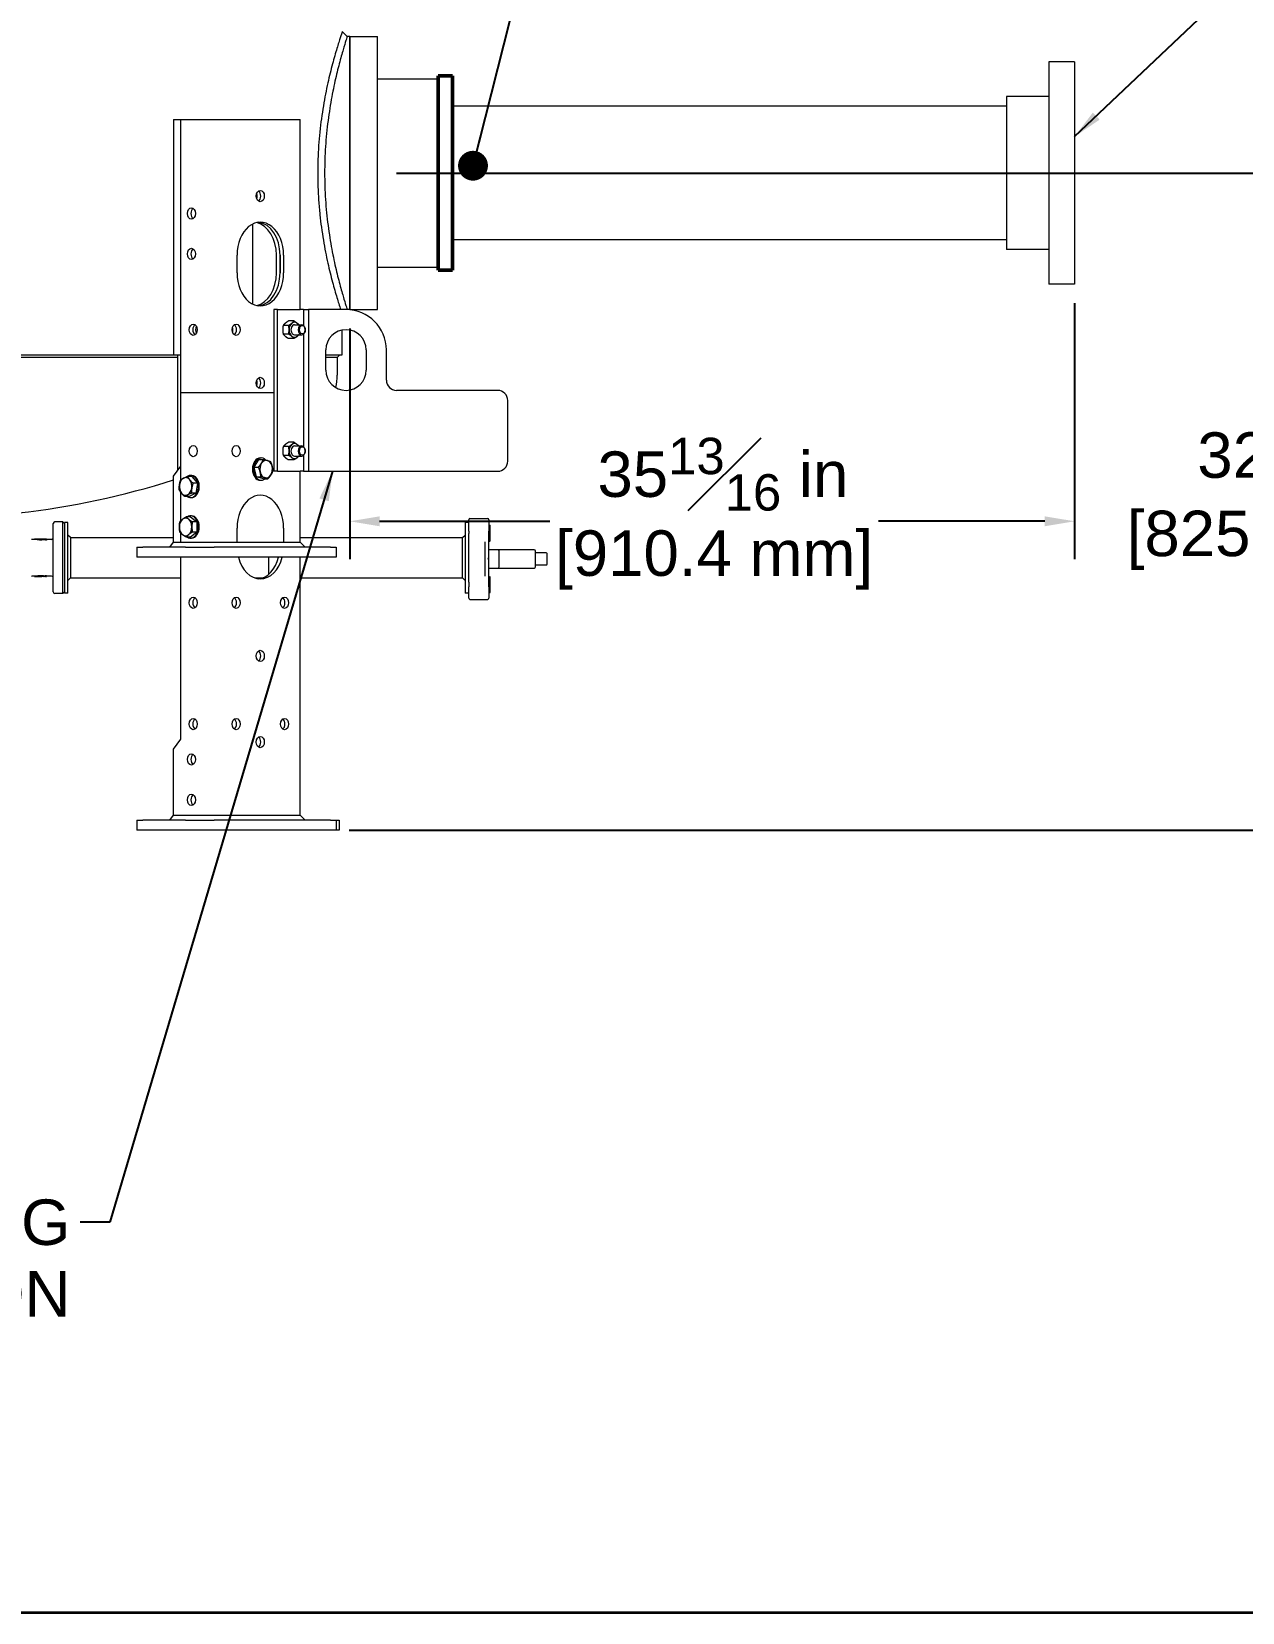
# Model space of a CAD drawing. Header units: inches. Extents: x 19 to 503, y 7 to 322.
# Drawn here: x 101.7 to 161.6, y 7.5 to 85.7 of the extents above; entities that cross this region are included whole.
import ezdxf

# ---------------------------------------------------------------- set-up
doc = ezdxf.new("R2010")
doc.units = ezdxf.units.IN
doc.header["$LTSCALE"] = 15
doc.header["$MEASUREMENT"] = 0
doc.layers.get('0').update_dxf_attribs({"lineweight": 25})
for name, color, linetype, lineweight in [('Border', 7, 'Continuous', 35), ('Dimension (ANSI)', 7, 'Continuous', 25), ('Symbol (ANSI)', 7, 'Continuous', 25), ('Visible (ANSI)', 7, 'Continuous', 50)]:
    doc.layers.add(name, color=color, linetype=linetype, lineweight=lineweight)
doc.styles.add('MEMCOR Medium', font='arial.ttf')
doc.dimstyles.new('Default (ANSI)', dxfattribs={"dimscale": 15, "dimtxt": 0.15, "dimasz": 0.098425, "dimexe": 0.125, "dimexo": 0.0625, "dimgap": 0.031496, "dimtad": 0, "dimtih": 1, "dimtoh": 1, "dimdec": 4, "dimrnd": 1e-08, "dimzin": 3, "dimdsep": 46, "dimlunit": 5, "dimtxsty": 'MEMCOR Medium', "dimcen": 0.09, "dimdle": 0.393701, "dimclrd": 256, "dimclre": 256, "dimclrt": 256, "dimadec": 0, "dimazin": 1, "dimtfac": 0.8, "dimtofl": 0, "dimtmove": 0, "dimatfit": 3, "dimfxl": 1, "dimfrac": 1, "dimtolj": 1, "dimtzin": 4, "dimlwd": -1, "dimlwe": -1, "dimarcsym": 0})
doc.dimstyles.new('Default (ANSI)$7', dxfattribs={"dimscale": 15, "dimtxt": 0.15, "dimasz": 0.098425, "dimexe": 0.125, "dimexo": 0.0625, "dimgap": 0.031496, "dimtad": 0, "dimtih": 1, "dimtoh": 1, "dimdec": 4, "dimrnd": 1e-08, "dimzin": 3, "dimdsep": 46, "dimlunit": 5, "dimtxsty": 'MEMCOR Medium', "dimcen": 0.09, "dimdle": 0.393701, "dimclrd": 256, "dimclre": 256, "dimclrt": 256, "dimadec": 0, "dimazin": 1, "dimtfac": 0.8, "dimtofl": 0, "dimtmove": 0, "dimatfit": 3, "dimfxl": 1, "dimfrac": 1, "dimtolj": 1, "dimtzin": 4, "dimlwd": -1, "dimlwe": -1, "dimarcsym": 0})

# ---------------------------------------------------------------- blocks, each defined once
blk = doc.blocks.new('Borders 22x34_D')
at = {"layer": 'Border'}
for q in [(33.5, 0.5), (7.8115, 0.5)]:
    blk.add_line((1.25, 0.5), q, dxfattribs=at)
blk = doc.blocks.new('*D18')
at = {"layer": 'Defpoints', "color": 0, "transparency": 16777216}
for p in [(118.818, 78.7), (116.481, 46.193), (163.725, 46.193)]:
    blk.add_point(p, dxfattribs=at)
at = {"layer": 'Dimension (ANSI)', "transparency": 16777216}
for p, q in [((119.756, 78.7), (165.6, 78.7)), ((163.725, 77.224), (163.725, 66.661)), ((163.725, 47.67), (163.725, 58.233)), ((117.418, 46.193), (165.6, 46.193))]:
    blk.add_line(p, q, dxfattribs=at)
for points in [[(163.479, 77.224), (163.971, 77.224), (163.725, 78.7)], [(163.479, 47.67), (163.971, 47.67), (163.725, 46.193)]]:
    blk.add_solid(points, dxfattribs=at)
at = {"layer": 'Dimension (ANSI)', "transparency": 16777216, "char_height": 2.25, "attachment_point": 5, "style": 'MEMCOR Medium'}
for s, insert in [('\\A1; 32{\\H0.8x;\\S1#2;} in', (163.725, 64.747)), ('\\A1;[825.7 mm]', (163.725, 60.533))]:
    blk.add_mtext(s, dxfattribs=dict(at, insert=insert))
blk = doc.blocks.new('*D23')
at = {"layer": 'Defpoints', "color": 0, "transparency": 16777216}
for p in [(153.286, 73.2), (117.443, 71.95), (153.286, 61.472)]:
    blk.add_point(p, dxfattribs=at)
at = {"layer": 'Dimension (ANSI)', "transparency": 16777216}
for p, q in [((153.286, 72.263), (153.286, 59.597)), ((117.443, 71.013), (117.443, 59.597)), ((118.919, 61.472), (127.333, 61.472)), ((151.81, 61.472), (143.583, 61.472))]:
    blk.add_line(p, q, dxfattribs=at)
for points in [[(118.919, 61.718), (118.919, 61.226), (117.443, 61.472)], [(151.81, 61.718), (151.81, 61.226), (153.286, 61.472)]]:
    blk.add_solid(points, dxfattribs=at)
at = {"layer": 'Dimension (ANSI)', "transparency": 16777216, "char_height": 2.25, "attachment_point": 5, "style": 'MEMCOR Medium'}
for s, insert in [('\\A1; 35{\\H0.8x;\\S13#16;} in', (135.458, 63.803)), ('\\A1;[910.4 mm]', (135.458, 59.558))]:
    blk.add_mtext(s, dxfattribs=dict(at, insert=insert))

msp = doc.modelspace()

# ---------------------------------------------------------------- linework, layer by layer
at = {"layer": 'Visible (ANSI)', "linetype": 'Continuous', "lineweight": 18}
for p, q in [((117.443048, 85.450384), (117.312728, 85.450384)), ((117.443048, 85.450384), (117.443048, 71.950384)), ((117.443048, 71.950384), (117.443048, 85.450384)), ((117.443048, 85.450384), (118.818048, 85.450384)), ((118.818048, 71.950384), (118.818048, 85.450384)), ((152.005048, 84.200384), (152.005048, 73.200384)), ((153.286298, 84.200384), (152.005048, 84.200384)), ((153.286298, 84.200384), (153.286298, 73.200384)), ((118.818048, 83.356634), (121.818048, 83.356634)), ((149.911298, 82.481634), (149.911298, 74.919134)), ((152.005048, 82.481634), (149.911298, 82.481634)), ((108.717318, 81.347384), (109.07962, 81.347384)), ((108.717318, 81.347384), (108.717318, 69.700384)), ((109.07962, 81.347384), (110.272301, 81.347384)), ((109.07962, 64.197384), (109.07962, 81.347384)), ((110.272301, 81.347384), (111.248108, 81.347384)), ((111.248108, 81.347384), (114.786055, 81.347384)), ((114.786055, 81.347384), (114.988152, 81.347384)), ((114.988152, 71.947384), (114.988152, 81.347384)), ((149.911298, 82.012884), (122.518048, 82.012884)), ((112.652171, 72.211234), (112.652171, 76.183534)), ((149.911298, 75.387884), (122.518048, 75.387884)), ((111.864498, 73.757384), (111.864498, 74.637384)), ((113.816113, 73.757384), (113.816113, 74.637384)), ((113.992889, 74.637384), (113.992889, 73.757384)), ((113.992889, 73.757384), (113.992889, 74.637384)), ((114.169666, 74.637384), (114.169666, 73.757384)), ((152.005048, 74.919134), (149.911298, 74.919134)), ((118.818048, 74.044134), (121.818048, 74.044134)), ((153.286298, 73.200384), (152.005048, 73.200384)), ((113.682969, 71.947384), (113.682969, 63.947384)), ((113.859746, 71.947384), (113.682969, 71.947384)), ((113.859746, 71.947384), (114.991116, 71.947384)), ((113.859746, 63.947384), (113.859746, 71.947384)), ((115.148739, 71.947384), (114.991116, 71.947384)), ((115.148739, 71.947384), (115.406801, 71.947384)), ((115.148739, 71.947384), (115.148739, 71.166644)), ((117.25472, 71.947384), (115.406801, 71.947384)), ((115.406801, 71.947384), (115.406801, 63.947384)), ((117.443048, 71.950384), (117.312728, 71.950384)), ((117.443048, 71.950384), (118.818048, 71.950384)), ((114.418011, 71.163891), (114.148594, 71.163891)), ((114.683176, 71.380397), (114.413759, 71.380397)), ((114.706804, 71.197384), (115.063811, 71.197384)), ((114.418011, 70.730878), (114.148594, 70.730878)), ((114.683176, 70.514371), (114.413759, 70.514371)), ((114.706804, 70.697384), (115.063811, 70.697384)), ((115.148739, 70.728125), (115.148739, 65.166644)), ((115.240567, 70.951331), (115.240555, 70.952249)), ((115.240567, 70.943437), (115.240555, 70.942519)), ((117.06851, 69.700384), (117.06851, 70.929894)), ((83.918779, 69.700384), (108.717318, 69.700384)), ((108.717318, 69.700384), (109.07962, 69.700384)), ((108.93986, 63.999735), (108.93986, 69.700384)), ((116.25472, 68.947384), (116.25472, 69.947384)), ((116.25472, 69.700384), (117.06851, 69.700384)), ((116.818048, 69.575384), (116.943048, 69.700384)), ((118.25472, 69.947384), (118.25472, 68.947384)), ((119.25472, 68.447384), (119.25472, 69.947384)), ((108.93986, 69.575384), (83.696236, 69.575384)), ((116.818048, 69.575384), (116.25472, 69.575384)), ((116.818048, 69.575384), (116.818048, 68.700384)), ((109.07962, 67.843384), (110.272301, 67.843384)), ((109.07962, 63.521182), (109.07962, 67.843384)), ((110.272301, 67.843384), (111.248108, 67.843384)), ((111.248108, 67.843384), (113.682969, 67.843384)), ((124.75472, 67.947384), (119.75472, 67.947384)), ((125.25472, 64.447384), (125.25472, 67.447384)), ((114.418011, 65.163891), (114.148594, 65.163891)), ((114.683176, 65.380397), (114.413759, 65.380397)), ((114.706804, 65.197384), (115.063811, 65.197384)), ((115.240567, 64.951331), (115.240555, 64.952249)), ((115.240567, 64.943437), (115.240555, 64.942519)), ((108.726066, 63.697384), (109.07962, 64.197384)), ((112.71155, 64.153907), (112.948144, 64.532397)), ((112.82503, 63.674894), (112.71155, 64.153907)), ((112.71155, 64.153907), (112.926987, 64.153907)), ((112.948144, 64.532397), (113.163581, 64.532397)), ((113.017082, 64.604565), (113.061624, 64.604565)), ((114.418011, 64.730878), (114.148594, 64.730878)), ((114.683176, 64.514371), (114.413759, 64.514371)), ((114.706804, 64.697384), (115.063811, 64.697384)), ((115.148739, 64.728125), (115.148739, 63.947384)), ((108.726066, 60.447384), (108.726066, 63.697384)), ((109.635293, 63.688804), (109.419855, 63.688804)), ((109.565407, 63.744565), (109.60995, 63.744565)), ((109.635293, 63.688804), (109.903731, 63.355503)), ((109.903731, 63.355503), (109.688294, 63.355503)), ((109.903731, 63.355503), (109.833846, 62.860083)), ((113.175104, 63.574372), (112.82503, 63.674894)), ((112.82503, 63.674894), (113.040467, 63.674894)), ((113.017082, 63.502203), (113.061624, 63.502203)), ((113.175104, 63.574372), (113.390541, 63.574372)), ((113.859746, 63.947384), (113.682969, 63.947384)), ((113.859746, 63.947384), (114.991116, 63.947384)), ((114.988152, 60.447384), (114.988152, 63.947384)), ((114.988152, 60.447384), (114.988152, 63.947384)), ((115.148739, 63.947384), (114.991116, 63.947384)), ((115.148739, 63.947384), (115.406801, 63.947384)), ((115.406801, 63.947384), (124.75472, 63.947384)), ((109.07962, 61.490528), (109.07962, 62.916055)), ((109.495522, 62.697965), (109.280085, 62.697965)), ((109.833846, 62.860083), (109.495522, 62.697965)), ((109.565407, 62.642203), (109.60995, 62.642203)), ((109.833846, 62.860083), (109.618409, 62.860083)), ((102.774741, 57.976002), (102.774741, 61.361522)), ((103.247182, 61.440262), (102.853481, 61.440262)), ((103.247182, 57.897262), (103.247182, 61.440262)), ((103.325922, 61.361522), (103.247182, 61.440262)), ((103.325922, 61.418762), (103.325922, 57.918762)), ((103.505222, 61.418762), (103.325922, 61.418762)), ((103.505222, 57.918762), (103.505222, 61.418762)), ((109.565378, 61.698566), (109.349941, 61.698566)), ((109.565378, 61.698566), (109.874752, 61.446011)), ((109.60995, 61.744565), (109.565407, 61.744565)), ((109.874752, 61.446011), (109.659315, 61.446011)), ((109.874752, 61.446011), (109.874782, 60.94083)), ((111.864498, 60.447384), (111.864498, 61.133384)), ((114.169666, 61.133384), (114.169666, 60.447384)), ((123.146622, 61.418762), (123.146622, 57.918762)), ((123.325922, 61.418762), (123.146622, 61.418762)), ((123.325922, 61.033603), (123.325922, 61.551172)), ((123.325922, 60.985944), (123.325922, 61.033603)), ((123.385922, 61.611172), (124.265922, 61.611172)), ((124.325922, 61.551172), (124.325922, 61.033603)), ((124.325922, 61.033603), (124.325922, 60.985944)), ((124.335922, 61.277689), (124.365922, 61.277689)), ((124.375922, 60.953693), (124.375922, 61.267689)), ((101.847969, 60.574274), (101.717024, 60.574274)), ((101.847969, 60.591606), (101.847969, 60.594353)), ((101.895607, 60.594353), (101.847969, 60.594353)), ((101.847969, 60.591606), (101.847969, 60.571466)), ((101.895607, 60.594353), (101.895607, 60.593758)), ((101.972773, 60.594353), (101.925529, 60.594353)), ((101.925529, 60.594353), (101.925529, 60.593492)), ((101.945593, 60.569459), (101.945593, 60.589642)), ((102.299024, 60.578059), (102.299024, 60.557612)), ((102.379072, 60.594353), (102.331828, 60.594353)), ((102.379072, 60.594353), (102.379072, 60.583377)), ((102.448363, 60.588454), (102.400725, 60.588454)), ((102.400725, 60.582606), (102.400725, 60.588454)), ((102.400725, 60.56318), (102.400725, 60.5734)), ((102.400725, 60.56318), (102.448363, 60.56318)), ((102.400725, 60.56318), (102.400725, 60.542385)), ((102.448363, 60.542385), (102.400725, 60.542385)), ((102.448363, 60.588454), (102.448363, 60.56318)), ((102.696001, 60.574274), (102.448363, 60.574274)), ((102.448363, 60.56318), (102.448363, 60.542385)), ((103.630222, 60.668762), (103.505222, 60.793762)), ((103.630222, 60.668762), (108.726066, 60.668762)), ((103.630222, 60.668762), (103.630222, 58.983271)), ((108.549289, 60.197384), (108.726066, 60.447384)), ((108.726066, 60.447384), (110.272301, 60.447384)), ((109.07962, 60.447384), (109.07962, 60.896218)), ((109.565437, 60.688203), (109.35, 60.688203)), ((109.60995, 60.642203), (109.565407, 60.642203)), ((109.874782, 60.94083), (109.565437, 60.688203)), ((109.874782, 60.94083), (109.659344, 60.94083)), ((110.272301, 60.447384), (111.248108, 60.447384)), ((111.248108, 60.447384), (114.786055, 60.447384)), ((114.786055, 60.447384), (114.988152, 60.447384)), ((114.988152, 60.668762), (123.021622, 60.668762)), ((114.988152, 60.447384), (115.238152, 60.197384)), ((123.021622, 60.668762), (123.146622, 60.793762)), ((123.021622, 58.983271), (123.021622, 60.668762)), ((123.325922, 60.985944), (123.325922, 60.868957)), ((123.325922, 58.468568), (123.325922, 60.868957)), ((124.125922, 60.462347), (124.125922, 58.759996)), ((124.325922, 59.661672), (124.325922, 60.985944)), ((124.335922, 60.943693), (124.365922, 60.943693)), ((124.335922, 60.491235), (124.365922, 60.491235)), ((124.375922, 60.94904), (124.375922, 60.953693)), ((124.375922, 60.665809), (124.375922, 60.94904)), ((124.375922, 60.650462), (124.375922, 60.665809)), ((124.375922, 60.501235), (124.375922, 60.650462)), ((106.910564, 60.197384), (107.203458, 60.197384)), ((106.910564, 60.197384), (106.910564, 59.697384)), ((107.203458, 59.697384), (106.910564, 59.697384)), ((109.324778, 60.197384), (107.203458, 60.197384)), ((109.324778, 59.697384), (107.203458, 59.697384)), ((109.07962, 50.693384), (109.07962, 59.697384)), ((109.324778, 60.197384), (110.738992, 60.197384)), ((110.738992, 59.697384), (109.324778, 59.697384)), ((116.480699, 60.197384), (110.738992, 60.197384)), ((116.480699, 59.697384), (110.738992, 59.697384)), ((113.416597, 59.697384), (113.416597, 58.841763)), ((114.988152, 46.943384), (114.988152, 59.697384)), ((116.480699, 60.197384), (116.773592, 60.197384)), ((116.773592, 59.697384), (116.480699, 59.697384)), ((116.773592, 60.197384), (116.773592, 59.697384)), ((124.297719, 59.625866), (124.265922, 59.625866)), ((124.265922, 59.625866), (124.30339, 59.588397)), ((124.30339, 59.588397), (124.321142, 59.570646)), ((124.762312, 60.061172), (124.325922, 60.061172)), ((124.325922, 58.236399), (124.325922, 59.560672)), ((124.762312, 60.061172), (124.765922, 60.061172)), ((124.778042, 60.061172), (124.765922, 60.061172)), ((126.561664, 60.061172), (124.778042, 60.061172)), ((124.825922, 59.221172), (124.825922, 60.001172)), ((126.561664, 60.061172), (126.565922, 60.061172)), ((126.625922, 59.221172), (126.625922, 60.001172)), ((127.156243, 59.911172), (126.645922, 59.911172)), ((127.156243, 59.911172), (127.160922, 59.911172)), ((127.200922, 59.351172), (127.200922, 59.871172)), ((101.847969, 58.76325), (101.717024, 58.76325)), ((101.847969, 58.745919), (101.847969, 58.766059)), ((101.847969, 58.743172), (101.847969, 58.745919)), ((101.895607, 58.743172), (101.847969, 58.743172)), ((101.895607, 58.743766), (101.895607, 58.743172)), ((101.925529, 58.743172), (101.925529, 58.744032)), ((101.972773, 58.743172), (101.925529, 58.743172)), ((101.945593, 58.747882), (101.945593, 58.768066)), ((102.299024, 58.779912), (102.299024, 58.759466)), ((102.379072, 58.743172), (102.331828, 58.743172)), ((102.379072, 58.743172), (102.379072, 58.754147)), ((102.400725, 58.795139), (102.448363, 58.795139)), ((102.400725, 58.774344), (102.400725, 58.795139)), ((102.448363, 58.774344), (102.400725, 58.774344)), ((102.400725, 58.764125), (102.400725, 58.774344)), ((102.400725, 58.74907), (102.400725, 58.754919)), ((102.400725, 58.74907), (102.448363, 58.74907)), ((102.448363, 58.774344), (102.448363, 58.795139)), ((102.448363, 58.774344), (102.448363, 58.74907)), ((102.696001, 58.76325), (102.448363, 58.76325)), ((103.630222, 58.668762), (103.505222, 58.543762)), ((103.630222, 58.983271), (103.630222, 58.668762)), ((103.630222, 58.668762), (109.07962, 58.668762)), ((112.747014, 58.668762), (113.110373, 58.668762)), ((114.988152, 58.668762), (123.021622, 58.668762)), ((123.021622, 58.668762), (123.021622, 58.983271)), ((123.021622, 58.668762), (123.146622, 58.543762)), ((124.325922, 59.161172), (124.762312, 59.161172)), ((124.335922, 58.731108), (124.365922, 58.731108)), ((124.375922, 58.571881), (124.375922, 58.721108)), ((124.765922, 59.161172), (124.762312, 59.161172)), ((124.765922, 59.161172), (124.778042, 59.161172)), ((124.778042, 59.161172), (126.561664, 59.161172)), ((126.565922, 59.161172), (126.561664, 59.161172)), ((126.645922, 59.311172), (127.156243, 59.311172)), ((127.160922, 59.311172), (127.156243, 59.311172)), ((103.247182, 57.897262), (102.853481, 57.897262)), ((103.325922, 57.976002), (103.247182, 57.897262)), ((103.505222, 57.918762), (103.325922, 57.918762)), ((123.325922, 57.918762), (123.146622, 57.918762)), ((123.325922, 58.468568), (123.325922, 58.236399)), ((123.325922, 58.18874), (123.325922, 58.236399)), ((123.325922, 57.671172), (123.325922, 58.18874)), ((124.325922, 58.236399), (124.325922, 58.18874)), ((124.325922, 58.18874), (124.325922, 57.671172)), ((124.365922, 58.27865), (124.335922, 58.27865)), ((124.335922, 57.944654), (124.365922, 57.944654)), ((124.375922, 58.556534), (124.375922, 58.571881)), ((124.375922, 58.273303), (124.375922, 58.556534)), ((124.375922, 58.26865), (124.375922, 58.273303)), ((124.375922, 57.954654), (124.375922, 58.26865)), ((123.385922, 57.611172), (124.265922, 57.611172)), ((108.726066, 50.193384), (109.07962, 50.693384)), ((108.726066, 46.943384), (108.726066, 50.193384)), ((108.549289, 46.693384), (108.726066, 46.943384)), ((108.726066, 46.943384), (110.272301, 46.943384)), ((110.272301, 46.943384), (111.248108, 46.943384)), ((111.248108, 46.943384), (114.786055, 46.943384)), ((114.786055, 46.943384), (114.988152, 46.943384)), ((114.988152, 46.943384), (115.238152, 46.693384)), ((106.910564, 46.693384), (107.203458, 46.693384)), ((106.910564, 46.693384), (106.910564, 46.193384)), ((107.203458, 46.193384), (106.910564, 46.193384)), ((109.324778, 46.693384), (107.203458, 46.693384)), ((109.324778, 46.193384), (107.203458, 46.193384)), ((109.324778, 46.693384), (110.738992, 46.693384)), ((110.738992, 46.193384), (109.324778, 46.193384)), ((116.480699, 46.693384), (110.738992, 46.693384)), ((116.480699, 46.193384), (110.738992, 46.193384)), ((116.480699, 46.693384), (116.773592, 46.693384)), ((116.773592, 46.193384), (116.480699, 46.193384)), ((116.773592, 46.693384), (116.773592, 46.193384)), ((116.773592, 46.693384), (116.917426, 46.693384)), ((116.917426, 46.193384), (116.773592, 46.193384)), ((116.917426, 46.693384), (116.917426, 46.193384))]:
    msp.add_line(p, q, dxfattribs=at)
at = {"layer": 'Visible (ANSI)'}
for p, q in [((121.818048, 73.887884), (121.818048, 83.512884)), ((121.818048, 83.512884), (122.518048, 83.512884)), ((122.518048, 73.887884), (122.518048, 83.512884)), ((121.818048, 73.887884), (122.518048, 73.887884))]:
    msp.add_line(p, q, dxfattribs=at)
at = {"layer": 'Visible (ANSI)', "linetype": 'Continuous', "lineweight": 18}
for centre, radius, start, end in [((117.25472, 69.947384), 2, 0, 90), ((117.25472, 69.947384), 1, 0, 180), ((117.25472, 68.947384), 1, 180, 0), ((114.048048, 68.700384), 2.77, 347.16009027, 0), ((119.75472, 68.447384), 0.5, 180, 270), ((124.75472, 67.447384), 0.5, 0, 90), ((124.75472, 64.447384), 0.5, 270, 0), ((96.318048, 102.923822), 41.313437, 276.59997239, 287.47793845), ((102.853481, 61.361522), 0.07874, 90, 180), ((123.385922, 61.551172), 0.06, 90, 180), ((124.265922, 61.551172), 0.06, 0, 90), ((124.335922, 61.287689), 0.01, 180, 270), ((124.365922, 61.267689), 0.01, 0, 90), ((101.717024, 60.554589), 0.019685, 90, 120), ((102.696001, 60.653014), 0.07874, 270, 0), ((124.335922, 60.933693), 0.01, 90, 180), ((124.335922, 60.481235), 0.01, 90, 180), ((124.365922, 60.953693), 0.01, 270, 0), ((124.365922, 60.501235), 0.01, 270, 0), ((124.765922, 60.001172), 0.06, 0, 90), ((126.565922, 60.001172), 0.06, 0, 90), ((126.645922, 59.931172), 0.02, 180, 270), ((127.160922, 59.871172), 0.04, 0, 90), ((101.717024, 58.782935), 0.019685, 240, 270), ((102.696001, 58.68451), 0.07874, 0, 90), ((124.335922, 58.741108), 0.01, 180, 270), ((124.365922, 58.721108), 0.01, 0, 90), ((124.765922, 59.221172), 0.06, 270, 0), ((126.565922, 59.221172), 0.06, 270, 0), ((126.645922, 59.291172), 0.02, 90, 180), ((127.160922, 59.351172), 0.04, 270, 0), ((102.853481, 57.976002), 0.07874, 180, 270), ((124.335922, 58.28865), 0.01, 180, 270), ((124.335922, 57.934654), 0.01, 90, 180), ((124.365922, 58.26865), 0.01, 0, 90), ((124.365922, 57.954654), 0.01, 270, 0), ((123.385922, 57.671172), 0.06, 180, 270), ((124.265922, 57.671172), 0.06, 270, 0)]:
    msp.add_arc(centre, radius, start, end, dxfattribs=at)
for centre, major_axis in [((113.017082, 77.557384), (0, -0.28)), ((109.60995, 76.697384), (0, -0.28)), ((109.60995, 74.697384), (0, -0.28)), ((109.699545, 70.947384), (0, 0.28)), ((111.820865, 70.947384), (0, -0.28)), ((115.097182, 70.947384), (0, 0.202815)), ((113.017082, 68.316384), (0, -0.28)), ((109.699545, 64.947384), (0, 0.28)), ((111.820865, 64.947384), (0, -0.28)), ((115.097182, 64.947384), (0, -0.202815)), ((109.699545, 57.443384), (0, 0.28)), ((111.820865, 57.443384), (0, -0.28)), ((114.213299, 57.443384), (0, -0.28)), ((113.017082, 54.812384), (0, -0.28)), ((109.699545, 51.443384), (0, 0.28)), ((111.820865, 51.443384), (0, -0.28)), ((114.213299, 51.443384), (0, -0.28)), ((113.017082, 50.549384), (0, -0.28)), ((109.60995, 49.693384), (0, -0.28)), ((109.60995, 47.693384), (0, -0.28))]:
    msp.add_ellipse(centre, major_axis=major_axis, ratio=0.707106781, dxfattribs=at)
for centre, major_axis, ratio, start_param, end_param in [((112.663529, 77.557384), (0, 0.28), 0.707106781, 4.245242869, 5.179535091), ((112.840305, 77.557384), (0, -0.28), 0.707106781, 0.462770118, 2.678822536), ((112.840305, 77.557384), (0, 0.28), 0.707106781, 3.604362771, 5.820415189), ((109.786726, 76.697384), (0, -0.28), 0.707106781, 3.604362771, 5.820415189), ((113.017082, 74.637384), (0, 1.63), 0.707106781, 4.71238898, 7.853981634), ((112.663529, 74.637384), (0, 1.63), 0.707106781, 4.71238898, 6.129203298), ((112.840305, 74.637384), (0, 1.63), 0.707106781, 4.71238898, 6.206422826), ((112.840305, 74.637384), (0, 1.63), 0.707106781, 4.71238898, 6.206422826), ((109.786726, 74.697384), (0, -0.28), 0.707106781, 3.604362771, 5.820415189), ((113.017082, 73.757384), (0, -1.63), 0.707106781, 4.71238898, 7.853981634), ((112.663529, 73.757384), (0, -1.63), 0.707106781, 0.15398201, 1.570796327), ((112.840305, 73.757384), (0, -1.63), 0.707106781, 0.076762481, 1.570796327), ((112.840305, 73.757384), (0, -1.63), 0.707106781, 0.076762481, 1.570796327), ((109.876321, 70.947384), (0, -0.28), 0.707106781, 3.604362771, 5.820415189), ((111.643881, 70.947384), (0, -0.28), 0.707106781, 0.463356226, 2.678236428), ((111.644088, 70.947384), (0, 0.28), 0.707106781, 3.604362771, 5.820415189), ((114.706859, 70.947384), (0, -0.375), 0.707106781, 3.665191429, 4.71238898), ((114.706859, 70.947384), (0, 0.250136), 0.707106781, 6.250227729, 9.457735539), ((114.706859, 70.947384), (0, 0.375), 0.707106781, 5.759586532, 6.806784083), ((114.706859, 70.947384), (0, 0.375), 0.707106781, 5.442116637, 5.759586532), ((115.063811, 70.947384), (0, 0.25), 0.707106781, 4.731850413, 10.976112854), ((110.011878, 70.947384), (0, 0.28), 0.707106781, 0.908791303, 2.232801351), ((111.467104, 70.947384), (0, 0.28), 0.707106781, 4.246408634, 5.178369326), ((114.706859, 70.947384), (0, -0.375), 0.707106781, 4.71238898, 5.759586532), ((114.706859, 70.947384), (0, -0.375), 0.707106781, 5.759586532, 6.806784083), ((114.706859, 70.947384), (0, 0.375), 0.707106781, 3.665191429, 3.982661324), ((112.663529, 68.316384), (0, 0.28), 0.707106781, 4.245242869, 5.179535091), ((112.840305, 68.316384), (0, -0.28), 0.707106781, 0.462770118, 2.678822536), ((112.840305, 68.316384), (0, 0.28), 0.707106781, 3.604362771, 5.820415189), ((114.706859, 64.947384), (0, -0.375), 0.707106781, 3.665191429, 4.71238898), ((114.706859, 64.947384), (0, -0.375), 0.707106781, 4.71238898, 5.759586532), ((114.706859, 64.947384), (0, 0.250136), 0.707106781, 6.250227729, 9.457735539), ((114.706859, 64.947384), (0, 0.375), 0.707106781, 5.759586532, 6.806784083), ((114.706859, 64.947384), (0, 0.375), 0.707106781, 5.442116637, 5.759586532), ((115.063811, 64.947384), (0, 0.25), 0.707106781, 4.731850413, 10.976112854), ((113.017082, 64.053384), (0, -0.551181), 0.707106781, 3.141592654, 6.283185307), ((113.061624, 64.053384), (0, -0.551181), 0.707106781, 2.526339864, 6.800671447), ((113.304692, 64.053384), (0, -0.4375), 0.707106781, 3.988470503, 5.035668054), ((113.304692, 64.053384), (0, 0.4375), 0.707106781, 6.082865606, 7.130063157), ((113.304692, 64.053384), (0, 0.4375), 0.707106781, 5.035668054, 6.082865606), ((113.304692, 64.053384), (0, 0.4375), 0.707106781, 3.988470503, 5.035668054), ((114.706859, 64.947384), (0, -0.375), 0.707106781, 5.759586532, 6.806784083), ((114.706859, 64.947384), (0, 0.375), 0.707106781, 3.665191429, 3.982661324), ((109.32234, 63.193384), (0, 0.4375), 0.707106781, 0.326691497, 1.373889048), ((109.32234, 63.193384), (0, 0.4375), 0.707106781, 5.562679253, 6.609876804), ((109.565407, 63.193384), (0, -0.551181), 0.707106781, 5.829487559, 9.951247196), ((109.32234, 63.193384), (0, 0.4375), 0.707106781, 4.515481702, 5.562679253), ((109.60995, 63.193384), (0, -0.551181), 0.707106781, 0, 3.141592654), ((113.304692, 64.053384), (0, -0.4375), 0.707106781, 5.035668054, 6.082865606), ((113.304692, 64.053384), (0, -0.4375), 0.707106781, 6.082865606, 7.130063157), ((109.32234, 63.193384), (0, -0.4375), 0.707106781, 4.515481702, 5.562679253), ((109.32234, 63.193384), (0, -0.4375), 0.707106781, 5.562679253, 6.609876804), ((109.32234, 63.193384), (0, -0.4375), 0.707106781, 0.326691497, 1.373889048), ((113.017082, 61.133384), (0, 1.63), 0.707106781, 4.71238898, 7.853981634), ((109.565407, 61.193384), (0, 0.551181), 0.707106781, 2.730146839, 6.694631122), ((109.32234, 61.193384), (0, -0.4375), 0.707106781, 3.665274675, 4.712472226), ((109.32234, 61.193384), (0, -0.4375), 0.707106781, 4.712472226, 5.759669778), ((109.32234, 61.193384), (0, 0.4375), 0.707106781, 5.759669778, 6.806867329), ((109.32234, 61.193384), (0, 0.4375), 0.707106781, 4.712472226, 5.759669778), ((109.32234, 61.193384), (0, 0.4375), 0.707106781, 3.665274675, 4.712472226), ((109.60995, 61.193384), (0, 0.551181), 0.707106781, 3.141592654, 6.283185307), ((101.531765, 59.668762), (4.107169, 0), 0.225359733, 1.469867522, 1.493731553), ((101.531765, 59.668762), (-4.018073, 0), 0.225359733, 4.609214302, 4.633611874), ((101.748452, 59.668762), (4.107169, 0), 0.225359733, 1.526769784, 1.534959662), ((101.748452, 59.668762), (4.107169, 0), 0.225359733, 1.439784722, 1.514252692), ((101.531765, 59.668762), (4.107169, 0), 0.225359733, 1.398441887, 1.454469301), ((101.531765, 59.668762), (4.107169, 0), 0.225359733, 1.357613543, 1.38288267), ((101.531765, 59.668762), (-4.018073, 0), 0.225359733, 4.494403649, 4.52025709), ((101.748452, 59.668762), (4.107169, 0), 0.225359733, 1.411307558, 1.427164649), ((109.32234, 61.193384), (0, -0.4375), 0.707106781, 5.759669778, 6.806867329), ((113.017082, 60.253384), (0, -1.63), 0.707106781, 5.060480377, 7.505890237), ((112.840305, 60.253384), (0, -1.63), 0.707106781, 0.076762481, 1.22270493), ((124.265922, 59.661672), (-0.06, 0), 0.425, 2.540898119, 3.141592654), ((124.265922, 59.560672), (0.06, 0), 0.425, 0, 0.401870647), ((101.531765, 59.668762), (-4.018073, 0), 0.225359733, 1.649573433, 1.673971005), ((101.531765, 59.668762), (-4.107169, 0), 0.225359733, 1.647861101, 1.671725131), ((101.748452, 59.668762), (-4.107169, 0), 0.225359733, 1.606632991, 1.61482287), ((101.748452, 59.668762), (-4.107169, 0), 0.225359733, 1.627339961, 1.701807931), ((101.531765, 59.668762), (-4.107169, 0), 0.225359733, 1.687123352, 1.743150767), ((101.531765, 59.668762), (-4.018073, 0), 0.225359733, 1.762928217, 1.788781658), ((101.531765, 59.668762), (-4.107169, 0), 0.225359733, 1.758709983, 1.78397911), ((101.748452, 59.668762), (-4.107169, 0), 0.225359733, 1.714428005, 1.730285096), ((109.876321, 57.443384), (0, -0.28), 0.707106781, 3.604362771, 5.820415189), ((111.644088, 57.443384), (0, 0.28), 0.707106781, 3.604362771, 5.820415189), ((114.036522, 57.443384), (0, 0.28), 0.707106781, 3.604362771, 5.820415189), ((112.840305, 54.812384), (0, 0.28), 0.707106781, 3.604362771, 5.820415189), ((109.876321, 51.443384), (0, -0.28), 0.707106781, 3.604362771, 5.820415189), ((111.644088, 51.443384), (0, 0.28), 0.707106781, 3.604362771, 5.820415189), ((114.036522, 51.443384), (0, 0.28), 0.707106781, 3.604362771, 5.820415189), ((112.840305, 50.549384), (0, 0.28), 0.707106781, 3.604362771, 5.820415189), ((109.786726, 49.693384), (0, -0.28), 0.707106781, 3.604362771, 5.820415189), ((109.786726, 47.693384), (0, -0.28), 0.707106781, 3.604362771, 5.820415189)]:
    msp.add_ellipse(centre, major_axis=major_axis, ratio=ratio, start_param=start_param, end_param=end_param, dxfattribs=at)
for points, knots in [([(117.06851, 85.694343), (117.06851, 85.694343), (117.053978, 85.65162), (116.994755, 85.472911), (116.950102, 85.336973), (116.837753, 84.978993), (116.770052, 84.756667), (116.624242, 84.244352), (116.546264, 83.954326), (116.39483, 83.337244), (116.315933, 82.988521), (116.166802, 82.228239), (116.09672, 81.816679), (115.979524, 80.956274), (115.932443, 80.506676), (115.869813, 79.600224), (115.854328, 79.143355), (115.854328, 78.700384)], [80.990906406, 80.990906406, 80.990906406, 80.990906406, 84.36470716, 84.36470716, 87.738507914, 87.738507914, 91.112308668, 91.112308668, 94.486109422, 94.486109422, 97.861550868, 97.861550868, 101.236992315, 101.236992315, 104.612433761, 104.612433761, 107.987875207, 107.987875207, 107.987875207, 107.987875207]), ([(117.312728, 85.450384), (117.312728, 85.450384), (117.299368, 85.409215), (117.244905, 85.236894), (117.203835, 85.105788), (117.100508, 84.760396), (117.038249, 84.545835), (116.904196, 84.051279), (116.832526, 83.771247), (116.69341, 83.175344), (116.620976, 82.838603), (116.484162, 82.104515), (116.41992, 81.707171), (116.312564, 80.876658), (116.269479, 80.44277), (116.212188, 79.568217), (116.19804, 79.127539), (116.19804, 78.700384)], [-26.034176209, -26.034176209, -26.034176209, -26.034176209, -22.780552377, -22.780552377, -19.526928544, -19.526928544, -16.273304711, -16.273304711, -13.019680878, -13.019680878, -9.764760659, -9.764760659, -6.509840439, -6.509840439, -3.25492022, -3.25492022, 0, 0, 0, 0]), ([(115.854328, 78.700384), (115.854328, 78.257413), (115.869813, 77.800544), (115.917671, 77.107891), (115.938613, 76.869477), (115.963268, 76.63436)], [107.987875207, 107.987875207, 107.987875207, 107.987875207, 111.363316654, 111.363316654, 113.14647073, 113.14647073, 113.14647073, 113.14647073]), ([(116.19804, 78.700384), (116.19804, 78.273229), (116.212188, 77.832552), (116.255313, 77.17424), (116.273482, 76.95407), (116.294788, 76.736697)], [0, 0, 0, 0, 3.25492022, 3.25492022, 4.90022465, 4.90022465, 4.90022465, 4.90022465]), ([(115.963268, 76.63436), (115.9854, 76.424484), (116.01048, 76.21723), (116.09672, 75.584089), (116.166802, 75.17253), (116.315933, 74.412247), (116.39483, 74.063525), (116.546264, 73.446442), (116.624242, 73.156416), (116.770052, 72.644101), (116.837753, 72.421775), (116.930722, 72.125547), (116.962573, 72.02678), (116.988492, 71.947474)], [5.158595522, 5.158595522, 5.158595522, 5.158595522, 6.750882893, 6.750882893, 10.126324339, 10.126324339, 13.501765786, 13.501765786, 16.87556654, 16.87556654, 20.249367294, 20.249367294, 22.45920024, 22.45920024, 22.45920024, 22.45920024]), ([(116.294788, 76.736697), (116.315743, 76.524114), (116.339698, 76.314206), (116.41992, 75.693597), (116.484162, 75.296253), (116.620976, 74.562165), (116.69341, 74.225424), (116.832526, 73.629521), (116.904196, 73.349489), (117.038249, 72.854933), (117.100508, 72.640373), (117.203835, 72.294981), (117.244905, 72.163875), (117.299368, 71.991553), (117.312728, 71.950384), (117.312728, 71.950384)], [-99.236480187, -99.236480187, -99.236480187, -99.236480187, -97.626864398, -97.626864398, -94.371944178, -94.371944178, -91.117023959, -91.117023959, -87.863400126, -87.863400126, -84.609776293, -84.609776293, -81.356152461, -81.356152461, -78.102528628, -78.102528628, -78.102528628, -78.102528628]), ([(101.945593, 60.589642), (101.957074, 60.587065), (101.973405, 60.583619), (102.012018, 60.576827), (102.037439, 60.573037), (102.093274, 60.567653), (102.123699, 60.566143), (102.1523, 60.566143), (102.180902, 60.566143), (102.211326, 60.567653), (102.261164, 60.572459), (102.281595, 60.575246), (102.299024, 60.578059)], [-0.637258242, -0.637258242, -0.637258242, -0.637258242, -0.4358884, -0.4358884, -0.2179442, -0.2179442, 0, 0, 0, 0.2179442, 0.2179442, 0.389071682, 0.389071682, 0.389071682, 0.389071682]), ([(102.299024, 60.557612), (102.281597, 60.554735), (102.26117, 60.551883), (102.211334, 60.546965), (102.180908, 60.545418), (102.1523, 60.545418), (102.123693, 60.545418), (102.093266, 60.546965), (102.037433, 60.552475), (102.012015, 60.556352), (101.973406, 60.563299), (101.957075, 60.566823), (101.945593, 60.569459)], [-0.389147007, -0.389147007, -0.389147007, -0.389147007, -0.217989881, -0.217989881, 0, 0, 0, 0.217989881, 0.217989881, 0.435979763, 0.435979763, 0.637408265, 0.637408265, 0.637408265, 0.637408265]), ([(102.236154, 60.580639), (102.231253, 60.580188), (102.226217, 60.579764), (102.198975, 60.577707), (102.174904, 60.576775), (102.1523, 60.576775), (102.129696, 60.576775), (102.105626, 60.577707), (102.061411, 60.581046), (102.041263, 60.583404), (102.019396, 60.586431), (102.013707, 60.587277), (102.008463, 60.588097)], [-0.2122552948, -0.2122552948, -0.2122552948, -0.2122552948, -0.1722437288, -0.1722437288, 0, 0, 0, 0.1722437288, 0.1722437288, 0.3444874576, 0.3444874576, 0.4090070723, 0.4090070723, 0.4090070723, 0.4090070723]), ([(102.331828, 60.594353), (102.331828, 60.594353), (102.327299, 60.593441), (102.310083, 60.590348), (102.2985, 60.588373), (102.285, 60.586421)], [2.0668736377, 2.0668736377, 2.0668736377, 2.0668736377, 2.2391088485, 2.2391088485, 2.3902379865, 2.3902379865, 2.3902379865, 2.3902379865]), ([(102.336345, 60.584822), (102.346387, 60.586839), (102.35502, 60.588732), (102.373333, 60.592894), (102.379072, 60.594353), (102.379072, 60.594353)], [0.5273866109, 0.5273866109, 0.5273866109, 0.5273866109, 0.6538045606, 0.6538045606, 0.8717207208, 0.8717207208, 0.8717207208, 0.8717207208]), ([(124.265922, 59.625866), (124.272743, 59.625866), (124.27959, 59.627726), (124.29077, 59.63247), (124.29535, 59.634969), (124.299423, 59.637349)], [0, 0, 0, 0, 0.05197567568, 0.05197567568, 0.0923027288, 0.0923027288, 0.0923027288, 0.0923027288]), ([(124.299423, 59.637349), (124.3006, 59.638036), (124.301734, 59.638715), (124.307281, 59.642084), (124.311807, 59.645008), (124.315419, 59.647259)], [0.0923027288, 0.0923027288, 0.0923027288, 0.0923027288, 0.10395135135, 0.10395135135, 0.15173708354, 0.15173708354, 0.15173708354, 0.15173708354]), ([(124.32958, 59.617562), (124.324804, 59.619763), (124.319989, 59.621319), (124.313966, 59.623016), (124.311476, 59.623633), (124.306385, 59.624726), (124.303803, 59.625201), (124.301201, 59.6256)], [0, 0, 0, 0, 0.0554026382, 0.0554026382, 0.091701074, 0.091701074, 0.1274278989, 0.1274278989, 0.1274278989, 0.1274278989]), ([(124.339166, 59.613379), (124.339129, 59.613392), (124.339091, 59.613406), (124.337381, 59.61402), (124.334475, 59.615307), (124.32958, 59.617562)], [-0.00064885071, -0.00064885071, -0.00064885071, -0.00064885071, 0, 0, 0.02871512002, 0.02871512002, 0.02871512002, 0.02871512002]), ([(101.945593, 58.768066), (101.957075, 58.770701), (101.973406, 58.774225), (102.012015, 58.781172), (102.037433, 58.785049), (102.093266, 58.79056), (102.123693, 58.792106), (102.180908, 58.792106), (102.211334, 58.79056), (102.26117, 58.785641), (102.281597, 58.782789), (102.299024, 58.779912)], [1.106387994, 1.106387994, 1.106387994, 1.106387994, 1.307816496, 1.307816496, 1.525806378, 1.525806378, 1.743796259, 1.743796259, 1.961786141, 1.961786141, 2.132943266, 2.132943266, 2.132943266, 2.132943266]), ([(102.299024, 58.759466), (102.281595, 58.762278), (102.261164, 58.765065), (102.211326, 58.769871), (102.180902, 58.771381), (102.123699, 58.771381), (102.093274, 58.769871), (102.037439, 58.764487), (102.012018, 58.760698), (101.973405, 58.753905), (101.957074, 58.750459), (101.945593, 58.747882)], [1.35436976, 1.35436976, 1.35436976, 1.35436976, 1.525497241, 1.525497241, 1.743441442, 1.743441442, 1.961385642, 1.961385642, 2.179329842, 2.179329842, 2.380699684, 2.380699684, 2.380699684, 2.380699684]), ([(102.008463, 58.749427), (102.013707, 58.750248), (102.019396, 58.751093), (102.041263, 58.754121), (102.061411, 58.756478), (102.105626, 58.759818), (102.129696, 58.760749), (102.174904, 58.760749), (102.198975, 58.759818), (102.226217, 58.75776), (102.231253, 58.757336), (102.236154, 58.756885)], [0.9689086862, 0.9689086862, 0.9689086862, 0.9689086862, 1.0334283008, 1.0334283008, 1.2056720296, 1.2056720296, 1.3779157584, 1.3779157584, 1.5501594872, 1.5501594872, 1.5901710532, 1.5901710532, 1.5901710532, 1.5901710532]), ([(102.285, 58.751104), (102.2985, 58.749152), (102.310083, 58.747176), (102.327299, 58.744083), (102.331828, 58.743172), (102.331828, 58.743172)], [1.7435092888, 1.7435092888, 1.7435092888, 1.7435092888, 1.8946384268, 1.8946384268, 2.0668736377, 2.0668736377, 2.0668736377, 2.0668736377]), ([(102.379072, 58.743172), (102.379072, 58.743172), (102.373333, 58.74463), (102.35502, 58.748792), (102.346387, 58.750685), (102.336345, 58.752703)], [0.8717207208, 0.8717207208, 0.8717207208, 0.8717207208, 1.089636881, 1.089636881, 1.2160548307, 1.2160548307, 1.2160548307, 1.2160548307])]:
    msp.add_open_spline(points, degree=3, knots=knots, dxfattribs=at)
for points in [[(117.06851, 85.694343), (117.149908, 85.613016), (117.23133, 85.531711), (117.312728, 85.450384)], [(117.312728, 71.950384), (117.311481, 71.949139), (117.310234, 71.947893), (117.308988, 71.946648)], [(101.925529, 60.594353), (101.925529, 60.594353), (101.926719, 60.594058), (101.929218, 60.593456)], [(101.980562, 60.592873), (101.975301, 60.593851), (101.972773, 60.594353), (101.972773, 60.594353)], [(124.297719, 59.625866), (124.298894, 59.625866), (124.300056, 59.625776), (124.301201, 59.6256)], [(101.929218, 58.744068), (101.926719, 58.743466), (101.925529, 58.743172), (101.925529, 58.743172)], [(101.972773, 58.743172), (101.972773, 58.743172), (101.975301, 58.743673), (101.980562, 58.744651)]]:
    msp.add_open_spline(points, degree=3, dxfattribs=at)
for points, weights in [([(114.148594, 71.163891), (114.124911, 71.047865), (114.124911, 70.947384)], [1, 1.0379548493, 1]), ([(114.257493, 71.272144), (114.195961, 71.221903), (114.148594, 71.163891)], [1, 1.0379548493, 1]), ([(114.413759, 71.380397), (114.319025, 71.322384), (114.257493, 71.272144)], [1, 1.0379548493, 1]), ([(114.418011, 71.163891), (114.512745, 71.221903), (114.574277, 71.272144)], [1, 1.0379548493, 1]), ([(114.441694, 70.947384), (114.441694, 71.047865), (114.418011, 71.163891)], [1, 1.0379548493, 1]), ([(114.574277, 71.272144), (114.635809, 71.322384), (114.683176, 71.380397)], [1, 1.0379548493, 1]), ([(114.683176, 71.380397), (114.77791, 71.322384), (114.839442, 71.272144)], [1, 1.0379548493, 1]), ([(114.839442, 71.272144), (114.883535, 71.236142), (114.919283, 71.197384)], [1, 1.02690849784, 1.01566285889]), ([(114.124911, 70.947384), (114.124911, 70.846903), (114.148594, 70.730878)], [1, 1.0379548493, 1]), ([(114.148594, 70.730878), (114.195961, 70.672865), (114.257493, 70.622625)], [1, 1.0379548493, 1]), ([(114.257493, 70.622625), (114.319025, 70.572384), (114.413759, 70.514371)], [1, 1.0379548493, 1]), ([(114.418011, 70.730878), (114.441694, 70.846903), (114.441694, 70.947384)], [1, 1.0379548493, 1]), ([(114.574277, 70.622625), (114.512745, 70.672865), (114.418011, 70.730878)], [1, 1.0379548493, 1]), ([(114.683176, 70.514371), (114.635809, 70.572384), (114.574277, 70.622625)], [1, 1.0379548493, 1]), ([(114.839442, 70.622625), (114.77791, 70.572384), (114.683176, 70.514371)], [1, 1.0379548493, 1]), ([(114.919283, 70.697384), (114.883535, 70.658626), (114.839442, 70.622625)], [1.01566285889, 1.02690849784, 1]), ([(114.148594, 65.163891), (114.124911, 65.047865), (114.124911, 64.947384)], [1, 1.0379548493, 1]), ([(114.124911, 64.947384), (114.124911, 64.846903), (114.148594, 64.730878)], [1, 1.0379548493, 1]), ([(114.257493, 65.272144), (114.195961, 65.221903), (114.148594, 65.163891)], [1, 1.0379548493, 1]), ([(114.413759, 65.380397), (114.319025, 65.322384), (114.257493, 65.272144)], [1, 1.0379548493, 1]), ([(114.418011, 65.163891), (114.512745, 65.221903), (114.574277, 65.272144)], [1, 1.0379548493, 1]), ([(114.441694, 64.947384), (114.441694, 65.047865), (114.418011, 65.163891)], [1, 1.0379548493, 1]), ([(114.418011, 64.730878), (114.441694, 64.846903), (114.441694, 64.947384)], [1, 1.0379548493, 1]), ([(114.574277, 65.272144), (114.635809, 65.322384), (114.683176, 65.380397)], [1, 1.0379548493, 1]), ([(114.683176, 65.380397), (114.77791, 65.322384), (114.839442, 65.272144)], [1, 1.0379548493, 1]), ([(114.839442, 65.272144), (114.883535, 65.236142), (114.919283, 65.197384)], [1, 1.02690849784, 1.01566285889]), ([(112.926987, 64.153907), (113.018013, 64.255323), (113.072915, 64.343152)], [1.01001874936, 1.04314139574, 1]), ([(113.011358, 63.9144), (112.985025, 64.025556), (112.926987, 64.153907)], [1, 1.04314139574, 1.01001874936]), ([(113.072915, 64.343152), (113.127817, 64.430981), (113.163581, 64.532397)], [1, 1.04314139574, 1.01001874936]), ([(113.163581, 64.532397), (113.285014, 64.505462), (113.366249, 64.482135)], [1.01001874936, 1.04314139574, 1]), ([(113.366249, 64.482135), (113.447484, 64.458809), (113.513655, 64.431874)], [1, 1.04314139574, 1.01001874936]), ([(113.513655, 64.431874), (113.571693, 64.303523), (113.598026, 64.192368)], [1.01001874936, 1.04314139574, 1]), ([(113.598026, 64.192368), (113.624359, 64.081213), (113.627135, 63.952862)], [1, 1.04314139574, 1.01001874936]), ([(114.148594, 64.730878), (114.195961, 64.672865), (114.257493, 64.622625)], [1, 1.0379548493, 1]), ([(114.257493, 64.622625), (114.319025, 64.572384), (114.413759, 64.514371)], [1, 1.0379548493, 1]), ([(114.574277, 64.622625), (114.512745, 64.672865), (114.418011, 64.730878)], [1, 1.0379548493, 1]), ([(114.683176, 64.514371), (114.635809, 64.572384), (114.574277, 64.622625)], [1, 1.0379548493, 1]), ([(114.839442, 64.622625), (114.77791, 64.572384), (114.683176, 64.514371)], [1, 1.0379548493, 1]), ([(114.919283, 64.697384), (114.883535, 64.658626), (114.839442, 64.622625)], [1.01566285889, 1.02690849784, 1]), ([(109.018958, 63.278975), (109.035175, 63.393938), (109.081532, 63.526685)], [1, 1.04314139574, 1.01001874936]), ([(109.081532, 63.526685), (109.144554, 63.570125), (109.223063, 63.607744)], [1.01001874936, 1.04314139574, 1]), ([(109.223063, 63.607744), (109.301571, 63.645364), (109.419855, 63.688804)], [1, 1.04314139574, 1.01001874936]), ([(109.419855, 63.688804), (109.464153, 63.599496), (109.526444, 63.522153)], [1.01001874936, 1.04314139574, 1]), ([(109.526444, 63.522153), (109.588735, 63.44481), (109.688294, 63.355503)], [1, 1.04314139574, 1.01001874936]), ([(109.688294, 63.355503), (109.641938, 63.222755), (109.625721, 63.107793)], [1.01001874936, 1.04314139574, 1]), ([(113.040467, 63.674894), (113.037691, 63.803245), (113.011358, 63.9144)], [1.01001874936, 1.04314139574, 1]), ([(113.243135, 63.624633), (113.1619, 63.647959), (113.040467, 63.674894)], [1, 1.04314139574, 1.01001874936]), ([(113.390541, 63.574372), (113.32437, 63.601307), (113.243135, 63.624633)], [1.01001874936, 1.04314139574, 1]), ([(113.536469, 63.763617), (113.481567, 63.675788), (113.390541, 63.574372)], [1, 1.04314139574, 1.01001874936]), ([(113.627135, 63.952862), (113.591371, 63.851446), (113.536469, 63.763617)], [1.01001874936, 1.04314139574, 1]), ([(109.011647, 63.031266), (109.002741, 63.164013), (109.018958, 63.278975)], [1.01001874936, 1.04314139574, 1]), ([(109.118235, 62.864615), (109.055944, 62.941958), (109.011647, 63.031266)], [1, 1.04314139574, 1.01001874936]), ([(109.280085, 62.697965), (109.180527, 62.787272), (109.118235, 62.864615)], [1.01001874936, 1.04314139574, 1]), ([(109.421616, 62.779024), (109.343108, 62.741404), (109.280085, 62.697965)], [1, 1.04314139574, 1.01001874936]), ([(109.618409, 62.860083), (109.500125, 62.816644), (109.421616, 62.779024)], [1.01001874936, 1.04314139574, 1]), ([(109.625721, 63.107793), (109.609504, 62.99283), (109.618409, 62.860083)], [1, 1.04314139574, 1.01001874936]), ([(109.01298, 61.193348), (109.012973, 61.310576), (109.040596, 61.445938)], [1, 1.04314139574, 1.01001874936]), ([(109.040626, 60.940757), (109.012987, 61.07612), (109.01298, 61.193348)], [1.01001874936, 1.04314139574, 1]), ([(109.040596, 61.445938), (109.095854, 61.51363), (109.167638, 61.572252)], [1.01001874936, 1.04314139574, 1]), ([(109.167638, 61.572252), (109.239421, 61.630874), (109.349941, 61.698566)], [1, 1.04314139574, 1.01001874936]), ([(109.349941, 61.698566), (109.405206, 61.630894), (109.476997, 61.572288)], [1.01001874936, 1.04314139574, 1]), ([(109.476997, 61.572288), (109.548787, 61.513683), (109.659315, 61.446011)], [1, 1.04314139574, 1.01001874936]), ([(109.659315, 61.446011), (109.631692, 61.310648), (109.631699, 61.193421)], [1.01001874936, 1.04314139574, 1]), ([(109.631699, 61.193421), (109.631706, 61.076193), (109.659344, 60.94083)], [1, 1.04314139574, 1.01001874936]), ([(109.167682, 60.81448), (109.095892, 60.873085), (109.040626, 60.940757)], [1, 1.04314139574, 1.01001874936]), ([(109.35, 60.688203), (109.239473, 60.755874), (109.167682, 60.81448)], [1.01001874936, 1.04314139574, 1]), ([(109.477041, 60.814516), (109.405258, 60.755894), (109.35, 60.688203)], [1, 1.04314139574, 1.01001874936]), ([(109.659344, 60.94083), (109.548825, 60.873139), (109.477041, 60.814516)], [1.01001874936, 1.04314139574, 1])]:
    msp.add_rational_spline(points, weights, degree=2, dxfattribs=at)

# ---------------------------------------------------------------- block references
at = {"xscale": 15, "yscale": 15, "zscale": 15}
msp.add_blockref('Borders 22x34_D', (0, 0), dxfattribs=at)

# ---------------------------------------------------------------- texts
at = {"layer": 'Symbol (ANSI)', "insert": (103.630078, 27.925214), "char_height": 2.25000007, "width": 38.78334845, "attachment_point": 3, "line_spacing_factor": 0.944221, "style": 'MEMCOR Medium'}
msp.add_mtext('\\fArial|b0|i0;SHIPPING LEG\\P\\fArial|b0|i0;IN COLLAPSED POSITION', dxfattribs=at)

# ---------------------------------------------------------------- dimensions: what is measured, and where the dimension line sits
at = {"layer": 'Dimension (ANSI)'}
for base, p1, p2, angle, text, override, picture, middle in [((163.724793, 46.193384), (118.818048, 78.700384), (116.480699, 46.193384), 90, ' <> in\\X[825.7 mm]', {"dimgap": 0.031496, "dimdec": 4, "dimpost": '', "dimtol": 0, "dimlim": 0, "dimtp": 0, "dimtm": 0, "dimtdec": 2, "dimatfit": 1}, '*D18', (163.724793, 62.446884)), ((153.2862981917, 61.4722413845), (117.4430481917, 71.950384172), (153.2862981917, 73.200384172), 180, ' <> in\\X[910.4 mm]', {"dimgap": 0.031496, "dimtih": 0, "dimtoh": 0, "dimdec": 4, "dimpost": '', "dimtol": 0, "dimlim": 0, "dimtp": 0, "dimtm": 0, "dimtdec": 2, "dimatfit": 1}, '*D23', (135.4581731917, 61.4722413845))]:
    dim = msp.add_linear_dim(base=base, p1=p1, p2=p2, angle=angle, text=text, dimstyle='Default (ANSI)', override=override, dxfattribs=at)
    dim.commit()
    dim.dimension.update_dxf_attribs({"geometry": picture, "text_midpoint": middle, "dimtype": 160})

# ---------------------------------------------------------------- leaders
at = {"layer": 'Symbol (ANSI)', "annotation_type": 0, "has_hookline": 1}
for points, override, hookline_direction, text_width in [([(123.535175, 79.060492), (129.971138, 104.325391), (131.447516, 104.325391)], {"dimasz": 0.098425, "dimtad": 0, "dimldrblk": 'Dot'}, 0, 52.841237), ([(153.286298, 80.498356), (162.486276, 89.23799), (163.962654, 89.23799)], {"dimtad": 0}, 0, 41.316509), ([(116.591466, 63.947384), (105.578896, 26.800214), (104.102519, 26.800214)], {"dimtad": 0}, 1, 38.225445)]:
    msp.add_leader(points, dimstyle='Default (ANSI)$7', override=override, dxfattribs=dict(at, hookline_direction=hookline_direction, text_width=text_width))

doc.saveas('drawing.dxf')
